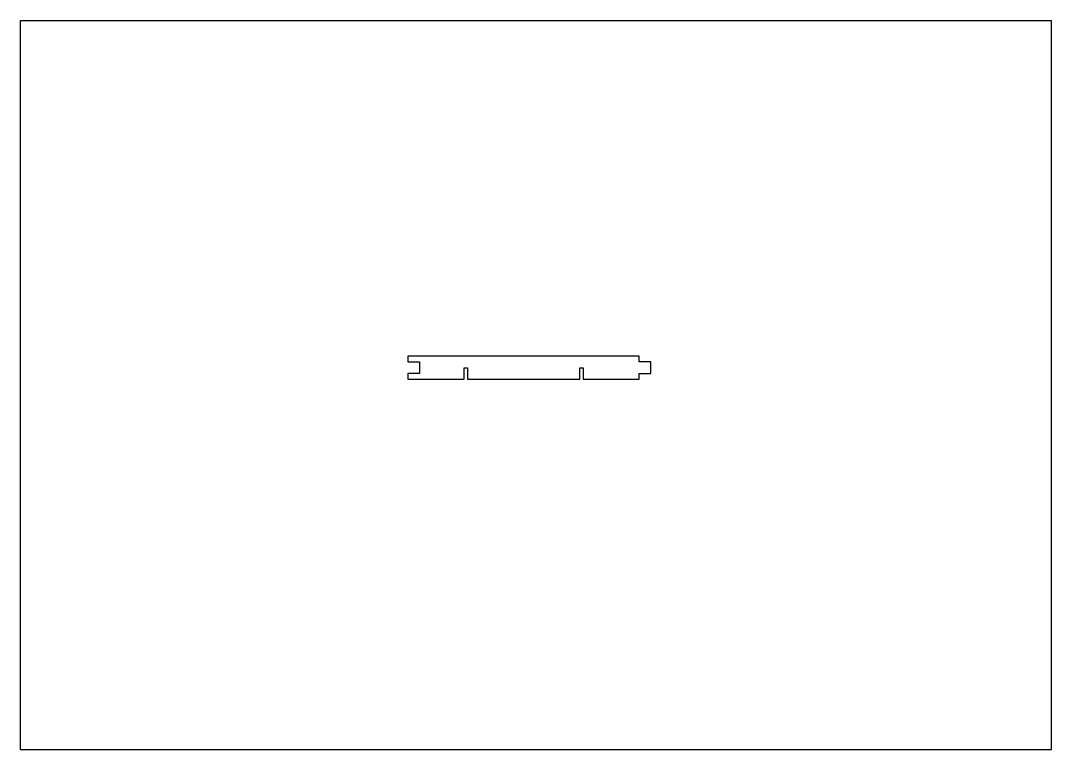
# Model space of a CAD drawing. Header units: millimetres. Extents: x 0 to 297, y 0 to 210.
import ezdxf

# ---------------------------------------------------------------- set-up
doc = ezdxf.new("R2010")
doc.units = ezdxf.units.MM
doc.header["$LTSCALE"] = 16.335
doc.layers.get('0').update_dxf_attribs({"linetype": 'CONTINUOUS'})

msp = doc.modelspace()

# ---------------------------------------------------------------- linework, layer by layer
at = {"color": 7, "linetype": 'CONTINUOUS'}
for p, q in [((0, 0), (0, 210)), ((0, 210), (297, 210)), ((297, 0), (297, 210)), ((111.61, 113.31), (111.61, 111.64)), ((178.27, 113.31), (111.61, 113.31)), ((178.27, 111.64), (178.27, 113.31)), ((111.61, 111.64), (114.94, 111.64)), ((114.94, 111.64), (114.94, 108.31)), ((127.77, 106.64), (127.77, 109.97)), ((127.77, 109.97), (128.77, 109.97)), ((128.77, 109.97), (128.77, 106.64)), ((161.11, 109.97), (162.11, 109.97)), ((161.11, 106.64), (161.11, 109.97)), ((162.11, 109.97), (162.11, 106.64)), ((181.61, 111.64), (178.27, 111.64)), ((181.61, 108.31), (181.61, 111.64)), ((111.61, 108.31), (111.61, 106.64)), ((114.94, 108.31), (111.61, 108.31)), ((178.27, 108.31), (181.61, 108.31)), ((178.27, 106.64), (178.27, 108.31)), ((111.61, 106.64), (127.77, 106.64)), ((128.77, 106.64), (161.11, 106.64)), ((162.11, 106.64), (178.27, 106.64)), ((0, 0), (297, 0))]:
    msp.add_line(p, q, dxfattribs=at)

doc.saveas('drawing.dxf')
